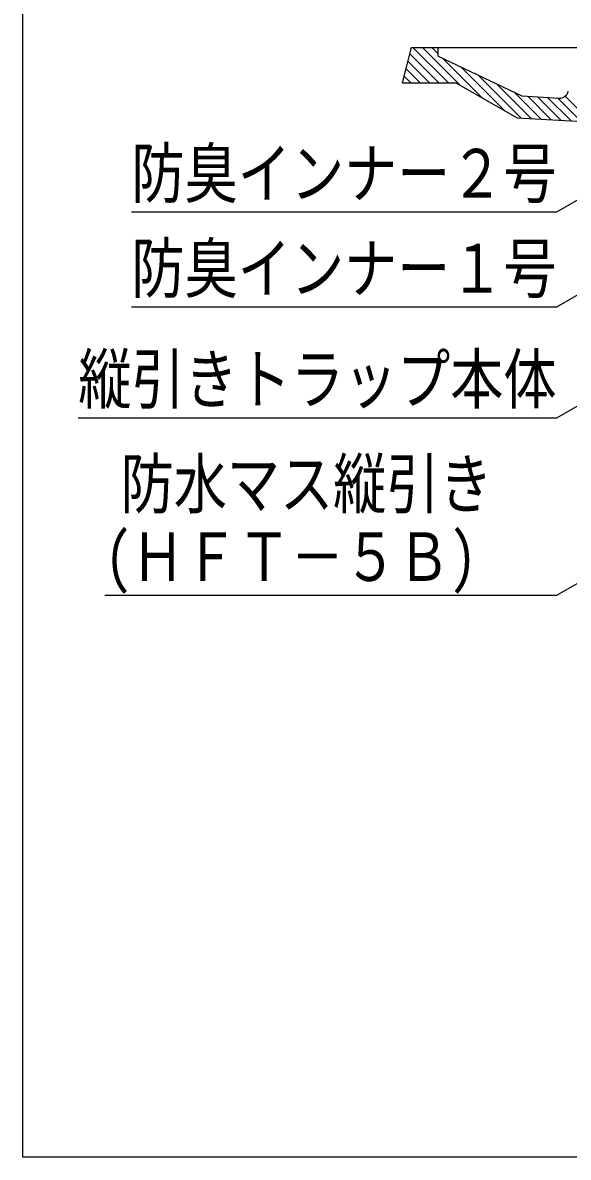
# Model space of a CAD drawing. Units: millimetres, scale not verified. Extents: x -1365 to 1365, y -930 to 870.
# Drawn here: x -1365 to -1119, y -930 to -417 of the extents above; entities that cross this region are included whole.
import ezdxf
from ezdxf.enums import TextEntityAlignment as Align

# ---------------------------------------------------------------- set-up
doc = ezdxf.new("R2010")
doc.units = ezdxf.units.MM
doc.header["$LTSCALE"] = 10
for name, color, linetype in [('0-8_枠中線', 5, 'Continuous'), ('0-E_極細4', 6, 'Continuous'), ('1-1_寸法4', 7, 'Continuous')]:
    doc.layers.add(name, color=color, linetype=linetype)
doc.styles.add('ＭＳ ゴシック', font='')
doc.styles.get('ＭＳ ゴシック').set_extended_font_data('MS Gothic')

msp = doc.modelspace()

# ---------------------------------------------------------------- linework, layer by layer
at = {"layer": '0-8_枠中線'}
msp.add_lwpolyline([(-1365, -930), (-1365, 870), (1365, 870), (1365, -930)], close=True, dxfattribs=at)
at = {"layer": '0-E_極細4'}
for p, q in [((-1172.79, -444.26), (-1188.79, -428.26)), ((-1167.27, -445.53), (-1184.54, -428.26)), ((-1177.46, -431.11), (-1180.3, -428.26)), ((-1177.46, -428.26), (-1067.46, -428.26)), ((-1177.46, -432.24), (-1177.46, -428.26)), ((-1181.27, -444.26), (-1191.03, -434.51)), ((-1177.03, -444.26), (-1190.18, -431.11)), ((-1157.39, -451.17), (-1175.3, -433.27)), ((-1185.52, -444.26), (-1191.87, -437.9)), ((-1147.52, -456.8), (-1167.21, -437.11)), ((-1139.86, -460.22), (-1159.13, -440.95)), ((-1193.46, -444.26), (-1169.5, -444.26)), ((-1189.76, -444.26), (-1192.72, -441.3)), ((-1135.36, -460.47), (-1151.04, -444.79)), ((-1130.87, -460.73), (-1142.96, -448.64)), ((-1126.37, -460.98), (-1136.98, -450.37)), ((-1121.88, -461.23), (-1132.49, -450.62)), ((-1117.38, -461.48), (-1127.99, -450.87)), ((-1112.89, -461.73), (-1123.5, -451.12)), ((-1108.39, -461.99), (-1120.07, -450.31))]:
    msp.add_line(p, q, dxfattribs=at)
for points in [[(-1193.46, -444.26), (-1189.47, -428.26), (-1177.46, -428.26)], [(-1177.46, -432.24), (-1139.62, -450.22), (-1122.77, -451.16)], [(-1169.5, -444.26), (-1141.71, -460.12), (-1090.51, -462.99)]]:
    msp.add_lwpolyline(points, dxfattribs=at)
msp.add_arc((-1122.55, -447.17), 4, 266.7921, 346.7989, dxfattribs=at)
at = {"layer": '1-1_寸法4'}
for points in [[(-996.5, -429.19), (-1123.9, -502.75), (-1315.9, -502.75)], [(-972.79, -458.45), (-1123.9, -545.69), (-1315.9, -545.69)], [(-1021.91, -536.93), (-1123.9, -595.81), (-1339.9, -595.81)], [(-1045.43, -631.01), (-1123.9, -676.05), (-1327.9, -676.05)]]:
    msp.add_lwpolyline(points, dxfattribs=at)

# ---------------------------------------------------------------- texts
at = {"layer": '1-1_寸法4', "style": 'ＭＳ ゴシック', "width": 0.8}
for s, p in [('防臭インナー２号', (-1315.9, -502.75)), ('防臭インナー１号', (-1315.9, -545.69)), ('縦引きトラップ本体', (-1339.9, -595.81)), ('防水マス縦引き', (-1320.8, -643.14)), ('(ＨＦＴ－５Ｂ)   ', (-1327.9, -676.05))]:
    msp.add_text(s, height=21.99, dxfattribs=at).set_placement(p, align=Align.BOTTOM_LEFT)

doc.saveas('drawing.dxf')
